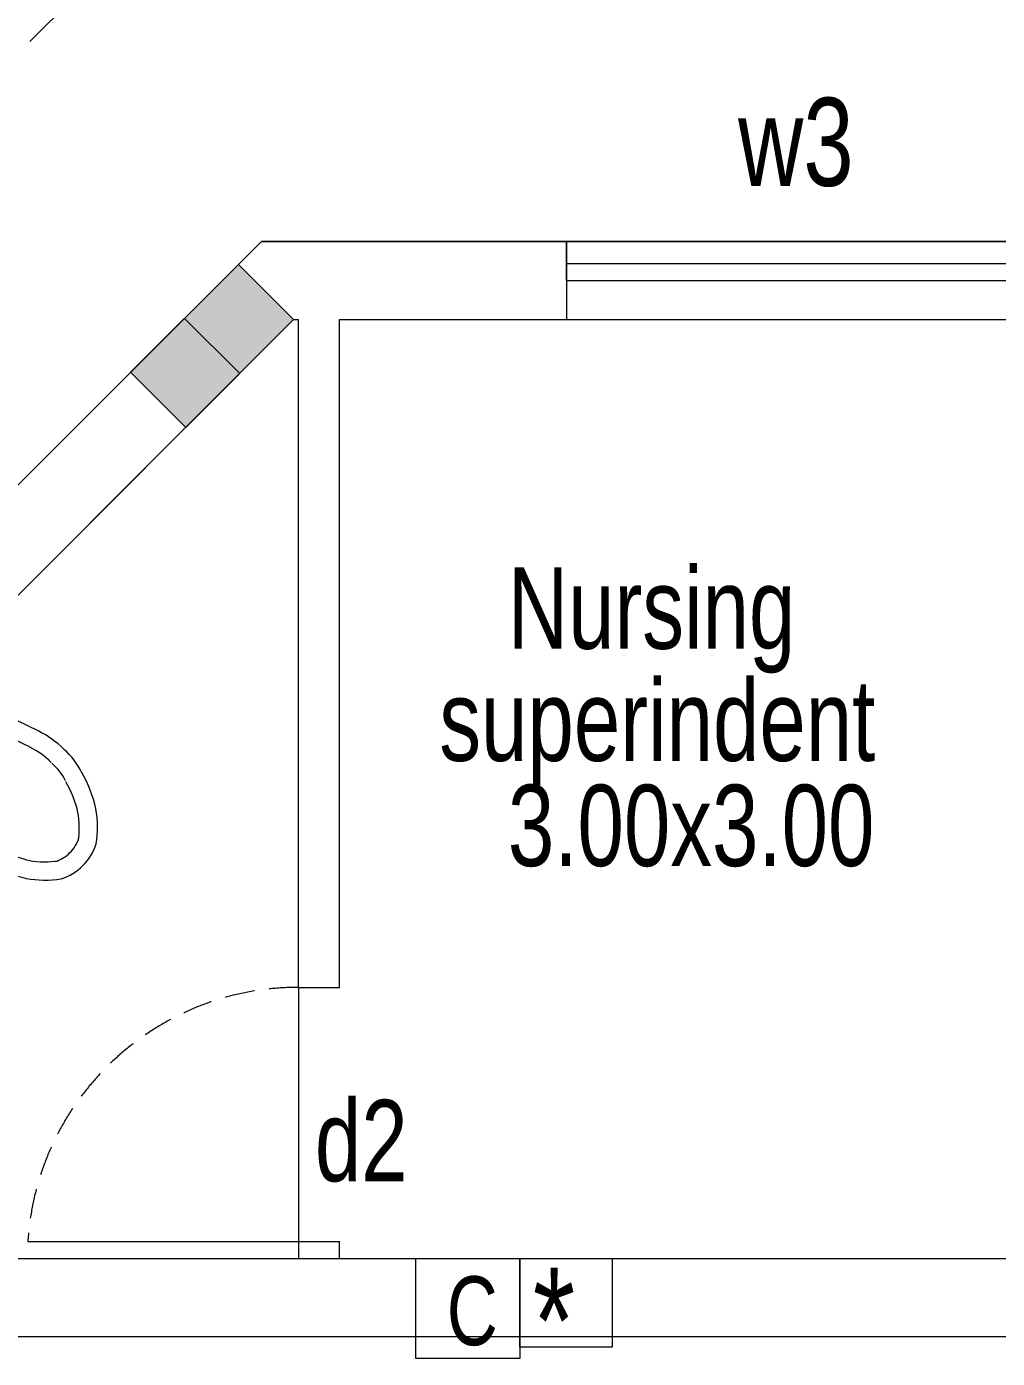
# Model space of a CAD drawing. Header units: metres. Extents: x 191982 to 427160, y -8904 to 80370.
# Drawn here: x 379076 to 381938, y 54747 to 58676 of the extents above; entities that cross this region are included whole.
import ezdxf

# ---------------------------------------------------------------- set-up
doc = ezdxf.new("R2010")
doc.units = ezdxf.units.M
doc.header["$LTSCALE"] = 700
doc.header["$MEASUREMENT"] = 0
doc.linetypes.add('DASHED2', pattern=[0.375, 0.25, -0.125])
doc.linetypes.add('HIDDEN2', pattern=[0.1875, 0.125, -0.0625])
doc.layers.get('0').update_dxf_attribs({"lineweight": 9})
for name, color, linetype, lineweight in [('COLUMN', 7, 'Continuous', 9), ('NEW PLANS', 7, 'Continuous', 9), ('PLAN', 7, 'Continuous', 9)]:
    doc.layers.add(name, color=color, linetype=linetype, lineweight=lineweight)
doc.styles.get("Standard").update_dxf_attribs({"font": 'swisscl.ttf'})

# ---------------------------------------------------------------- blocks, each defined once
blk = doc.blocks.new('EWC')
at = {"layer": 'COLUMN'}
blk.add_line((-0.2727, 0), (0.2727, 0), dxfattribs=at)
at = {"layer": 'PLAN'}
for p, q in [((-0.2727, -0.1316), (-0.2727, 0)), ((0.2727, -0.1316), (0.2727, 0)), ((-0.2512, -0.1532), (-0.1643, -0.1532)), ((-0.1643, -0.1532), (-0.0685, -0.1258)), ((-0.1341, -0.167), (-0.0654, -0.1474)), ((-0.0685, -0.1258), (0.0685, -0.1258)), ((0.0685, -0.1258), (-0.0685, -0.1258)), ((0.0654, -0.1474), (-0.0654, -0.1474)), ((0.0654, -0.1474), (0.1293, -0.1656)), ((0.0685, -0.1258), (0.2143, -0.1532)), ((0.2143, -0.1532), (0.2512, -0.1532)), ((-0.1895, -0.3249), (-0.1341, -0.167)), ((-0.1386, -0.3427), (-0.0831, -0.1844)), ((0.0788, -0.1844), (-0.0831, -0.1844)), ((0.1343, -0.3427), (0.0788, -0.1844)), ((0.1852, -0.3249), (0.1293, -0.1656)), ((-0.0603, -0.2716), (-0.0603, -0.3111)), ((0.0297, -0.2453), (-0.034, -0.2453)), ((0.056, -0.3111), (0.056, -0.2716))]:
    blk.add_line(p, q, dxfattribs=at)
for radius in [0.026, 0.0118]:
    blk.add_circle((0, -0.0508), radius, dxfattribs=at)
for centre, radius, start, end in [((-0.0141, -0.0486), 0.0036, 90.2071, 251.7929), ((-0.0127, -0.0573), 0.0036, 126.2071, 287.7929), ((0, -0.0508), 0.0153, 184.4559, 193.5441), ((0, -0.0508), 0.0153, 220.4559, 229.5441), ((-0.0065, -0.0635), 0.0036, 162.2071, 323.7929), ((0, -0.0508), 0.0153, 256.4559, 265.5441), ((0.0022, -0.0649), 0.0036, 198.2071, 359.7929), ((0, -0.0508), 0.0153, 292.4559, 301.5441), ((0.0101, -0.0609), 0.0036, 234.2071, 35.7929), ((0, -0.0508), 0.0153, 328.4559, 337.5441), ((0.0141, -0.0531), 0.0036, 270.2071, 71.7929), ((-0.2512, -0.1316), 0.0216, 180, 270), ((0.2512, -0.1316), 0.0216, 270, 360), ((-0.034, -0.2716), 0.0263, 90, 180), ((0.0297, -0.2716), 0.0263, 360, 90), ((0.0055, -0.2984), 0.067, 190.924, 265.0214), ((-0.0109, -0.2978), 0.0682, 279.0784, 348.785), ((0.0832, -0.4179), 0.2881, 161.1646, 180), ((0.0832, -0.4179), 0.2342, 161.1646, 180), ((-0.0875, -0.4179), 0.2342, 360, 18.8354), ((-0.0875, -0.4179), 0.2881, 360, 18.8354), ((-0.0002, -0.3646), 0.000539, 260.7056, 283.4198), ((0.0832, -0.4179), 0.2881, 180, 198.8354), ((0.0832, -0.4179), 0.2342, 180, 198.8354), ((-0.0193, -0.4324), 0.1664, 341.1646, 3.7754), ((-0.0193, -0.4324), 0.2203, 341.1646, 3.7754), ((0.1598, -0.4175), 0.3076, 194.9626, 211.7838), ((-0.1809, -0.4026), 0.3298, 327.6462, 344.7553), ((-0.1809, -0.4026), 0.3837, 327.6462, 344.7553), ((0.1598, -0.4175), 0.3615, 194.9626, 211.7838), ((0.1069, -0.4322), 0.2553, 214.6359, 233.9389), ((-0.1112, -0.4322), 0.2553, 306.0611, 325.3641), ((0.1069, -0.4322), 0.3092, 214.6359, 233.9389), ((-0.1112, -0.4322), 0.3092, 306.0611, 325.3641), ((-0.0022, -0.5371), 0.1085, 243.2988, 270), ((-0.0022, -0.5371), 0.1085, 270, 296.7012), ((-0.0022, -0.5371), 0.1624, 243.2988, 270), ((-0.0022, -0.5371), 0.1624, 270, 296.7012)]:
    blk.add_arc(centre, radius, start, end, dxfattribs=at)

msp = doc.modelspace()

# ---------------------------------------------------------------- hatches: boundary and pattern name
at = {"layer": 'NEW PLANS'}
for points in [[(379703.942, 57652.593), (379863.041, 57811.692), (379700.406, 57974.327), (379541.307, 57815.228)], [(379541.307, 57815.228), (379700.406, 57974.327), (379863.041, 57811.692), (379703.942, 57652.593)], [(379541.307, 57815.228), (379382.208, 57656.129), (379544.843, 57493.494), (379703.942, 57652.593)], [(379544.843, 57493.494), (379382.208, 57656.129), (379541.307, 57815.228), (379703.942, 57652.593)]]:
    msp.add_hatch(color=256, dxfattribs=at).paths.add_polyline_path(points)

# ---------------------------------------------------------------- linework, layer by layer
for points in [[(380222.772, 55041.692), (380529.68, 55041.692), (380529.68, 54747.232), (380222.772, 54747.232)], [(380529.68, 55041.692), (380802.487, 55041.692), (380802.487, 54779.95), (380529.68, 54779.95)]]:
    msp.add_lwpolyline(points, close=True)
for p, q in [((379767.772, 58041.692), (376767.772, 55041.692)), ((379767.772, 58041.692), (376767.772, 55041.692)), ((382397.772, 58041.692), (379767.772, 58041.692)), ((379767.772, 58041.692), (381497.772, 58041.692)), ((379997.772, 58041.692), (383227.772, 58041.692)), ((379997.772, 58041.692), (383227.772, 58041.692)), ((379997.772, 58041.692), (383227.772, 58041.692)), ((379863.041, 57811.692), (379700.406, 57974.327)), ((379863.041, 57811.692), (379700.406, 57974.327)), ((380667.772, 57976.692), (382167.772, 57976.692)), ((380667.772, 57926.692), (382167.772, 57926.692)), ((379863.041, 57811.692), (376997.772, 54946.423)), ((379863.041, 57811.692), (379263.041, 57211.692)), ((379703.942, 57652.593), (379541.307, 57815.228)), ((379703.942, 57652.593), (379541.307, 57815.228)), ((379863.041, 57811.692), (379877.772, 57811.692)), ((379877.772, 55841.692), (379877.772, 57811.692)), ((379997.772, 55841.692), (379997.772, 57811.692)), ((379997.772, 57811.692), (382167.772, 57811.692)), ((380093.041, 57811.692), (382167.772, 57811.692)), ((380093.041, 57811.692), (382167.772, 57811.692)), ((380093.041, 57811.692), (382167.772, 57811.692)), ((379544.843, 57493.494), (379382.208, 57656.129)), ((379544.843, 57493.494), (379382.208, 57656.129)), ((379877.772, 55841.692), (379997.772, 55841.692)), ((379877.772, 55841.692), (379877.772, 55041.692)), ((379877.772, 55841.692), (379997.772, 55841.692)), ((379877.772, 55841.692), (379877.772, 55041.692)), ((379079.336, 55091.692), (379997.772, 55091.692)), ((379079.336, 55091.692), (379997.772, 55091.692)), ((379997.772, 55041.692), (379997.772, 55091.692)), ((379997.772, 55041.692), (379997.772, 55091.692)), ((377217.772, 55041.692), (383227.772, 55041.692)), ((377217.772, 55041.692), (383227.772, 55041.692)), ((377217.772, 55041.692), (383227.772, 55041.692)), ((377217.772, 55041.692), (383227.772, 55041.692)), ((378797.772, 54811.692), (383227.772, 54811.692)), ((378917.772, 54811.692), (383227.772, 54811.692)), ((378917.772, 54811.692), (383227.772, 54811.692)), ((378917.772, 54811.692), (383227.772, 54811.692)), ((378917.772, 54811.692), (383227.772, 54811.692)), ((378917.772, 54811.692), (383227.772, 54811.692)), ((378917.772, 54811.692), (383227.772, 54811.692)), ((378917.772, 54811.692), (383227.772, 54811.692)), ((378917.772, 54811.692), (383227.772, 54811.692)), ((378917.772, 54811.692), (383227.772, 54811.692))]:
    msp.add_line(p, q, dxfattribs=at)
msp.add_lwpolyline([(379700.406, 57974.327), (379382.208, 57656.129), (379544.843, 57493.494), (379863.041, 57811.692)], close=True, dxfattribs=at)
msp.add_lwpolyline([(379700.406, 57974.327), (379382.208, 57656.129), (379544.843, 57493.494), (379863.041, 57811.692)], close=True, dxfattribs=at)
at = {"layer": 'NEW PLANS', "linetype": 'HIDDEN2'}
msp.add_arc((379877.772, 55041.692), 800, 90, 176.416678, dxfattribs=at)
msp.add_arc((379877.772, 55041.692), 800, 90, 176.416678, dxfattribs=at)
at = {"layer": 'PLAN', "linetype": 'DASHED2'}
msp.add_line((379394.98, 58941.692), (375867.772, 55414.485), dxfattribs=at)
at = {"layer": 'PLAN'}
for p, q in [((380667.772, 57926.692), (380667.772, 58041.692)), ((380667.772, 58041.692), (380667.772, 57811.692))]:
    msp.add_line(p, q, dxfattribs=at)

# ---------------------------------------------------------------- block references
at = {"layer": 'NEW PLANS', "xscale": 999.9999999999997, "yscale": 999.9999999999997, "zscale": 999.9999999999997, "rotation": 45.0000000000675}
msp.add_blockref('EWC', (378748.604, 56697.256), dxfattribs=at)

# ---------------------------------------------------------------- texts
at = {"attachment_point": 1}
for s, insert, char_height, width in [('*', (380568.35, 55014.472), 312.5, 171.65759), ('C', (380314.545, 54989.198), 203.161, 111.59736)]:
    msp.add_mtext(s, dxfattribs=dict(at, insert=insert, char_height=char_height, width=width))
at = {"layer": 'NEW PLANS'}
for s, height, p in [('w3', 260, (381173.344, 58205.956)), ('Nursing ', 240, (380494.615, 56840.44)), ('superindent', 240, (380292.453, 56509.635)), ('3.00x3.00', 240, (380494.615, 56199.496)), ('d2', 240, (379925.529, 55269.695)), ('d2', 240, (379925.529, 55269.695))]:
    msp.add_text(s, height=height, dxfattribs=at).set_placement(p)

doc.saveas('drawing.dxf')
